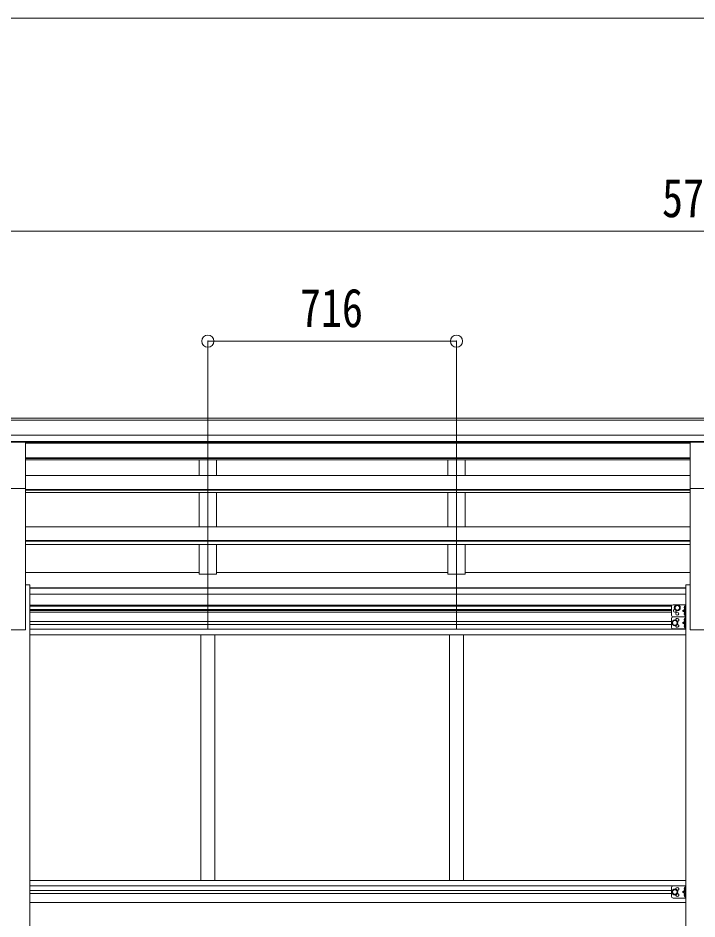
# Model space of a CAD drawing. Units: millimetres at full size. Extents: x -9783 to 9892, y -6828 to 6752.
# Drawn here: x -2730 to -775, y -480 to 2115 of the extents above; entities that cross this region are included whole.
import ezdxf
from ezdxf.enums import TextEntityAlignment as Align

# ---------------------------------------------------------------- set-up
doc = ezdxf.new("R2010")
doc.units = ezdxf.units.MM
doc.header["$LTSCALE"] = 35
doc.header["$PDMODE"] = 32
doc.header["$PDSIZE"] = 35
for name, color, linetype, lineweight in [('0-1_本体', 4, 'Continuous', 9), ('0-2_部品', 7, 'Continuous', 9), ('0-8_PARTS2', 2, 'Continuous', 9), ('0-A_寸法', 6, 'Continuous', 9), ('1-1_GLASS', 4, 'Continuous', 9), ('1-2_GLASS_SEAL', 7, 'Continuous', 9)]:
    doc.layers.add(name, color=color, linetype=linetype, lineweight=lineweight)
doc.styles.add('ＭＳ ゴシック', font='')
doc.styles.get('ＭＳ ゴシック').set_extended_font_data('MS Gothic')

msp = doc.modelspace()

# ---------------------------------------------------------------- linework, layer by layer
at = {"layer": '0-1_本体'}
for p, q in [((-3608.77, 962.48), (2106.23, 962.48)), ((-3608.77, 957.12), (2106.23, 957.12)), ((-3608.77, 913.6), (2106.23, 913.6)), ((-3608.77, 895.93), (2106.23, 895.93)), ((-2708.77, 893.56), (-793.77, 893.56)), ((-2708.77, 890.6), (-793.77, 890.6)), ((-2208.27, 893.56), (-2208.27, 890.6)), ((-2158.27, 893.56), (-2158.27, 890.6)), ((-1492.27, 893.56), (-1492.27, 890.6)), ((-1442.27, 893.56), (-1442.27, 890.6)), ((-2708.77, 848.64), (-793.77, 848.64)), ((-2708.77, 846.95), (-793.77, 846.95)), ((-2708.77, 843.17), (-793.77, 843.17)), ((-2208.27, 843.17), (-2208.27, 797.74)), ((-2158.27, 843.17), (-2158.27, 797.74)), ((-1492.27, 843.17), (-1492.27, 797.74)), ((-1442.27, 843.17), (-1442.27, 797.74)), ((-2708.77, 797.74), (-793.77, 797.74)), ((-2708.77, 352.95), (-2708.77, 759.9)), ((-2708.77, 757.16), (-793.77, 757.16)), ((-2708.77, 755.47), (-793.77, 755.47)), ((-793.77, 352.95), (-793.77, 759.9)), ((-2708.77, 748.6), (-793.77, 748.6)), ((-2208.27, 748.6), (-2208.27, 649.5)), ((-2158.27, 748.6), (-2158.27, 649.5)), ((-1492.27, 748.6), (-1492.27, 649.5)), ((-1442.27, 748.6), (-1442.27, 649.5)), ((-2708.77, 649.5), (-793.77, 649.5)), ((-2708.77, 610.36), (-793.77, 610.36)), ((-2708.77, 608.69), (-793.77, 608.69)), ((-2708.77, 599.05), (-793.77, 599.05)), ((-2208.27, 599.05), (-2208.27, 513.55)), ((-1492.27, 599.05), (-1492.27, 513.55)), ((-2708.77, 518.77), (-2208.27, 518.77)), ((-2158.27, 518.77), (-1492.27, 518.77)), ((-1442.27, 518.77), (-793.77, 518.77)), ((-2708.77, 482.95), (-2696.27, 482.95)), ((-2696.27, 482.95), (-2696.27, -2397.05)), ((-2696.27, 474.46), (-806.27, 474.46)), ((-2696.27, 473.08), (-806.27, 473.08)), ((-806.27, 482.95), (-793.77, 482.95)), ((-806.27, 482.95), (-806.27, -2397.05)), ((-2696.27, 455.9), (-806.27, 455.9)), ((-2793.77, 352.95), (-2708.77, 352.95)), ((-793.77, 352.95), (-708.77, 352.95))]:
    msp.add_line(p, q, dxfattribs=at)
for points in [[(-2158.27, 599.05), (-2158.27, 513.55), (-2208.27, 513.55)], [(-1442.27, 599.05), (-1442.27, 513.55), (-1492.27, 513.55)]]:
    msp.add_lwpolyline(points, dxfattribs=at)
at = {"layer": '0-2_部品'}
for p, q in [((-2793.77, 894.06), (-2708.77, 894.06)), ((-2708.77, 759.91), (-2708.77, 894.06)), ((-793.77, 894.06), (-708.77, 894.06)), ((-793.77, 759.91), (-793.77, 894.06)), ((-2793.77, 759.91), (-2708.77, 759.91)), ((-793.77, 759.91), (-708.77, 759.91))]:
    msp.add_line(p, q, dxfattribs=at)
at = {"layer": '0-8_PARTS2'}
for p, q in [((-2183.27, 355.29), (-2183.27, 1017.82)), ((-1467.27, 355.29), (-1467.27, 1017.82))]:
    msp.add_line(p, q, dxfattribs=at)
at = {"layer": '0-A_寸法'}
for p, q in [((-3635.27, 2115.46), (7860.73, 2115.46)), ((-3615.27, 1501.31), (2112.73, 1501.31)), ((-2183.27, 1184.69), (-2183.27, 955.68)), ((-2183.27, 1184.69), (-1467.27, 1184.69)), ((-1467.27, 1184.69), (-1467.27, 955.68))]:
    msp.add_line(p, q, dxfattribs=at)
for p in [(-2183.27, 1184.69), (-1467.27, 1184.69)]:
    msp.add_point(p, dxfattribs=at)
at = {"layer": '1-1_GLASS'}
for p, q in [((-2696.27, 424.66), (-846.27, 424.66)), ((-2696.27, 421.16), (-848.25, 421.16)), ((-2696.27, 412.16), (-848.27, 412.16)), ((-2696.27, 408.66), (-848.27, 408.66)), ((-848.27, 403.66), (-2696.27, 403.66)), ((-2696.27, 377.66), (-848.27, 377.66)), ((-2696.27, 368.66), (-848.27, 368.66)), ((-2793.77, 352.95), (-2708.77, 352.95)), ((-2696.27, 355.16), (-806.27, 355.16)), ((-2696.27, 339.16), (-806.27, 339.16)), ((-2203.27, 339.16), (-2203.27, -368.34)), ((-2163.27, 339.16), (-2163.27, -368.34)), ((-1487.27, 339.16), (-1487.27, -368.34)), ((-1447.27, 339.16), (-1447.27, -368.34)), ((-793.77, 352.95), (-708.77, 352.95)), ((-2203.27, 139.66), (-2203.27, -368.34)), ((-2163.27, 139.66), (-2163.27, -368.34)), ((-1487.27, 139.66), (-1487.27, -368.34)), ((-1447.27, 139.66), (-1447.27, -368.34)), ((-2696.27, -368.34), (-806.27, -368.34)), ((-2696.27, -383.84), (-806.27, -383.84)), ((-2696.27, -397.34), (-848.27, -397.34)), ((-2696.27, -406.34), (-848.27, -406.34)), ((-2696.27, -432.34), (-806.27, -432.34))]:
    msp.add_line(p, q, dxfattribs=at)
at = {"layer": '1-2_GLASS_SEAL'}
for p, q in [((-848.27, 420.66), (-848.27, 395.66)), ((-843.27, 425.66), (-806.27, 425.66)), ((-809.27, 421.16), (-810.07, 421.02)), ((-808.77, 425.66), (-808.77, 390.66)), ((-806.27, 425.66), (-806.27, 390.66)), ((-843.27, 390.66), (-806.27, 390.66)), ((-808.77, 408.16), (-815.77, 408.16)), ((-809.27, 413.16), (-810.07, 413.3)), ((-809.27, 403.16), (-810.07, 403.02)), ((-809.27, 395.16), (-810.07, 395.3)), ((-809.27, 413.16), (-808.77, 413.24)), ((-809.27, 395.16), (-808.77, 395.24)), ((-808.77, 390.66), (-808.77, 355.66)), ((-848.27, 385.66), (-848.27, 360.66)), ((-808.77, 373.16), (-815.77, 373.16)), ((-809.27, 386.16), (-810.07, 386.02)), ((-809.27, 378.16), (-810.07, 378.3)), ((-809.27, 368.16), (-810.07, 368.02)), ((-809.27, 378.16), (-808.77, 378.24)), ((-843.27, 355.66), (-806.27, 355.66)), ((-809.27, 360.16), (-810.07, 360.3)), ((-809.27, 360.16), (-808.77, 360.24)), ((-843.27, -384.34), (-806.27, -384.34)), ((-809.27, -388.84), (-810.07, -388.98)), ((-808.77, -384.34), (-808.77, -419.34)), ((-806.27, -384.34), (-806.27, -419.34)), ((-848.27, -389.34), (-848.27, -414.34)), ((-808.77, -401.84), (-815.77, -401.84)), ((-809.27, -396.84), (-810.07, -396.7)), ((-809.27, -406.84), (-810.07, -406.98)), ((-809.27, -414.84), (-810.07, -414.7)), ((-809.27, -396.84), (-808.77, -396.76)), ((-809.27, -414.84), (-808.77, -414.76)), ((-843.27, -419.34), (-806.27, -419.34))]:
    msp.add_line(p, q, dxfattribs=at)
for points in [[(-831.27, 409.15), (-824.77, 412.9), (-824.77, 420.41), (-831.27, 424.16), (-837.77, 420.41), (-837.77, 412.9)], [(-838.27, 365.65), (-831.77, 369.4), (-831.77, 376.91), (-838.27, 380.66), (-844.77, 376.91), (-844.77, 369.4)], [(-838.27, -409.35), (-831.77, -405.6), (-831.77, -398.09), (-838.27, -394.34), (-844.77, -398.09), (-844.77, -405.6)]]:
    msp.add_lwpolyline(points, close=True, dxfattribs=at)
for points in [[(-808.39, 417.16), (-809.02, 418.34), (-811.25, 419.46)], [(-808.39, 417.16), (-809.02, 415.97), (-811.25, 414.86)], [(-809.27, 413.16), (-809.27, 421.16), (-808.77, 421.07), (-808.77, 413.24)], [(-843.27, 390.66), (-806.27, 390.66), (-806.27, 355.66)], [(-808.77, 413.16), (-815.77, 408.16), (-808.77, 403.16)], [(-808.39, 399.16), (-809.02, 400.34), (-811.25, 401.46)], [(-808.39, 399.16), (-809.02, 397.97), (-811.25, 396.86)], [(-809.27, 395.16), (-809.27, 403.16), (-808.77, 403.07), (-808.77, 395.24)], [(-808.77, 378.16), (-815.77, 373.16), (-808.77, 368.16)], [(-808.39, 382.16), (-809.02, 383.34), (-811.25, 384.46)], [(-808.39, 382.16), (-809.02, 380.97), (-811.25, 379.86)], [(-808.39, 364.16), (-809.02, 365.34), (-811.25, 366.46)], [(-808.39, 364.16), (-809.02, 362.97), (-811.25, 361.86)], [(-809.27, 378.16), (-809.27, 386.16), (-808.77, 386.07), (-808.77, 378.24)], [(-809.27, 360.16), (-809.27, 368.16), (-808.77, 368.07), (-808.77, 360.24)], [(-809.27, -396.84), (-809.27, -388.84), (-808.77, -388.93), (-808.77, -396.76)], [(-808.77, -396.84), (-815.77, -401.84), (-808.77, -406.84)], [(-808.39, -392.84), (-809.02, -391.66), (-811.25, -390.54)], [(-808.39, -392.84), (-809.02, -394.03), (-811.25, -395.14)], [(-808.39, -410.84), (-809.02, -409.66), (-811.25, -408.54)], [(-808.39, -410.84), (-809.02, -412.03), (-811.25, -413.14)], [(-809.27, -414.84), (-809.27, -406.84), (-808.77, -406.93), (-808.77, -414.76)]]:
    msp.add_lwpolyline(points, dxfattribs=at)
for centre, radius in [((-831.27, 416.66), 8.5), ((-831.27, 416.66), 7.5), ((-831.27, 416.66), 6.5), ((-831.27, 399.66), 4.25), ((-838.27, 373.16), 8.5), ((-838.27, 373.16), 7.5), ((-838.27, 373.16), 6.5), ((-838.27, -401.84), 8.5), ((-838.27, -401.84), 7.5), ((-838.27, -401.84), 6.5)]:
    msp.add_circle(centre, radius, dxfattribs=at)
for centre, radius, start, end in [((-843.27, 420.66), 5, 90, 180), ((-805.17, 417.16), 6.5, 147.94412, 212.05588), ((-809.92, 420.13), 0.9, 100, 147.94412), ((-843.27, 395.66), 5, 180, 270), ((-843.27, 385.66), 5, 90, 180), ((-838.27, 408.16), 4.25, 94.76077, 6.29431), ((-805.17, 399.16), 6.5, 147.94412, 212.05588), ((-809.92, 414.18), 0.9, 212.05588, 260), ((-809.92, 402.13), 0.9, 100, 147.94412), ((-809.92, 396.18), 0.9, 212.05588, 260), ((-831.27, 381.66), 4.25, 274.76077, 186.29431), ((-831.27, 364.66), 4.25, 173.70569, 85.23923), ((-805.17, 382.16), 6.5, 147.94412, 212.05588), ((-805.17, 364.16), 6.5, 147.94412, 212.05588), ((-809.92, 385.13), 0.9, 100, 147.94412), ((-809.92, 379.18), 0.9, 212.05588, 260), ((-809.92, 367.13), 0.9, 100, 147.94412), ((-843.27, 360.66), 5, 180, 270), ((-809.92, 361.18), 0.9, 212.05588, 260), ((-843.27, -389.34), 5, 90, 180), ((-831.27, -393.34), 4.25, 274.76077, 186.29431), ((-809.92, -389.87), 0.9, 100, 147.94412), ((-843.27, -414.34), 5, 180, 270), ((-831.27, -410.34), 4.25, 173.70569, 85.23923), ((-805.17, -392.84), 6.5, 147.94412, 212.05588), ((-805.17, -410.84), 6.5, 147.94412, 212.05588), ((-809.92, -395.82), 0.9, 212.05588, 260), ((-809.92, -407.87), 0.9, 100, 147.94412), ((-809.92, -413.82), 0.9, 212.05588, 260)]:
    msp.add_arc(centre, radius, start, end, dxfattribs=at)

# ---------------------------------------------------------------- texts
at = {"layer": '0-A_寸法', "color": 7, "style": 'ＭＳ ゴシック', "width": 0.8}
for s, p in [('5728', (-875.27, 1508.31)), ('716', (-1918.27, 1191.69))]:
    msp.add_text(s, height=111.4, dxfattribs=at).set_placement(p, align=Align.BOTTOM_LEFT)

doc.saveas('drawing.dxf')
